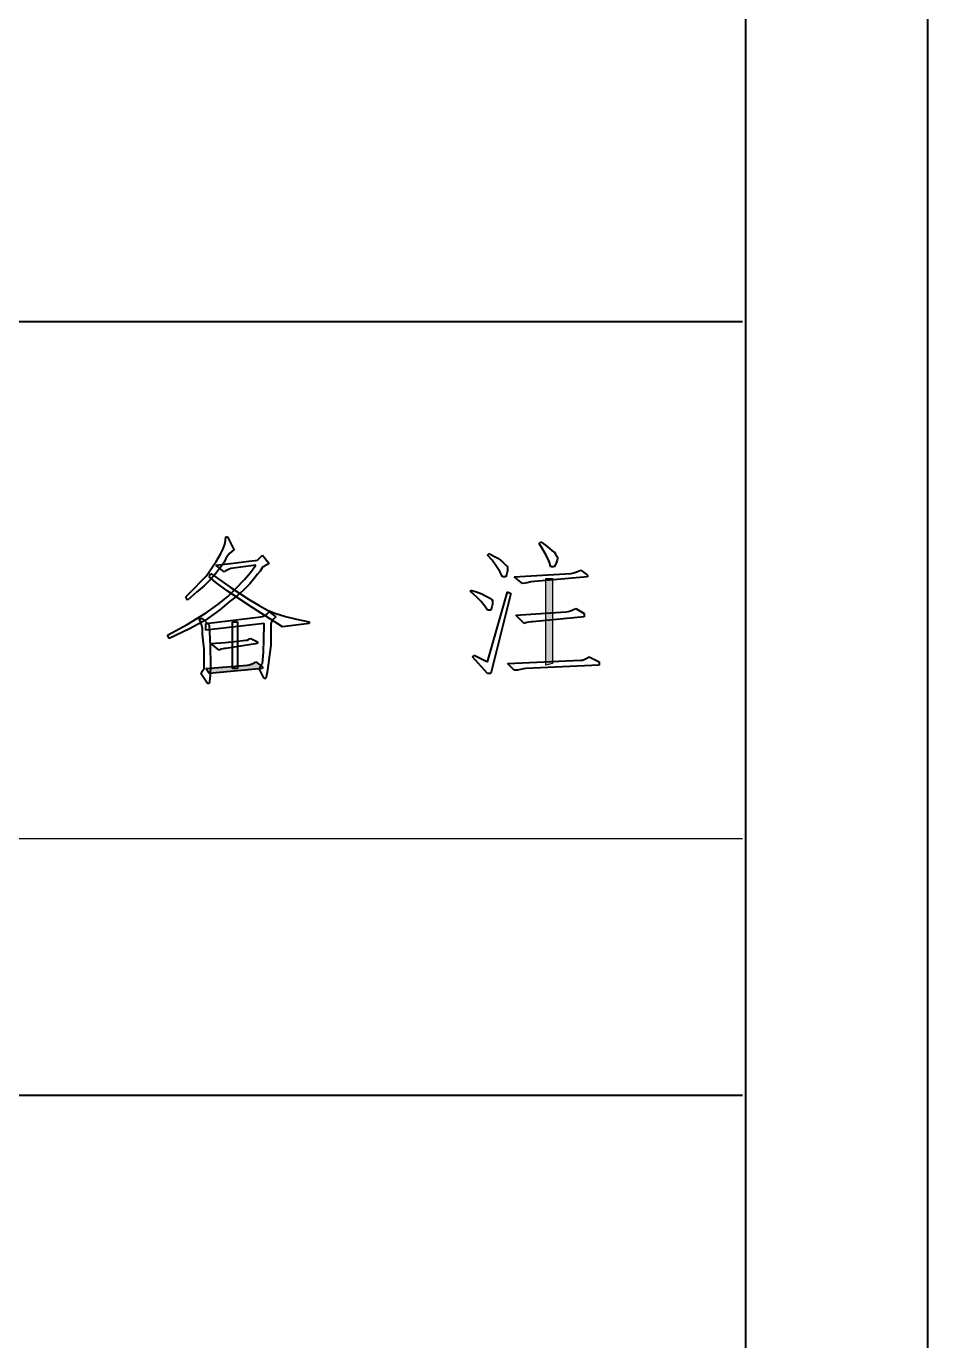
# Model space of a CAD drawing. Extents: x 457 to 4918, y -67 to 391.
# Drawn here: x 3635.51 to 3659.95, y -0.86 to 34.77 of the extents above; entities that cross this region are included whole.
import ezdxf

# ---------------------------------------------------------------- set-up
doc = ezdxf.new("R2010")
doc.units = 0
doc.header["$LTSCALE"] = 40
doc.header["$MEASUREMENT"] = 0
doc.layers.add('at_Entity', color=7, linetype='CONTINUOUS')
doc.layers.add('at_Solid', color=7, linetype='CONTINUOUS')

msp = doc.modelspace()

# ---------------------------------------------------------------- hatches: boundary and pattern name
at = {"layer": 'at_Solid'}
for points in [[(3649.603, 17.451), (3649.603, 19.801), (3649.784, 19.801), (3649.784, 17.496)], [(3641.919, 17.406), (3641.919, 17.361), (3640.472, 17.225), (3640.382, 17.361), (3641.512, 17.451), (3641.554, 17.459), (3641.613, 17.48), (3641.673, 17.509), (3641.738, 17.541)]]:
    msp.add_hatch(color=0, dxfattribs=at).paths.add_polyline_path(points)

# ---------------------------------------------------------------- linework, layer by layer
at = {"layer": 'at_Entity', "color": 7, "lineweight": 40}
for p, q in [((3659.954, -67.166), (3659.954, 229.763)), ((3655.027, -62.194), (3655.027, 224.791))]:
    msp.add_line(p, q, dxfattribs=at)
at = {"layer": 'at_Entity', "color": 0, "lineweight": 40}
for p, q in [((3654.937, 26.762), (3474.899, 26.762)), ((3640.848, 20.607), (3640.898, 20.738)), ((3640.898, 20.738), (3640.918, 20.833)), ((3640.918, 20.833), (3640.924, 20.931)), ((3640.924, 20.931), (3640.97, 20.931)), ((3640.97, 20.931), (3641.15, 20.57)), ((3649.422, 20.751), (3649.468, 20.796)), ((3649.521, 20.587), (3649.422, 20.751)), ((3649.468, 20.796), (3649.588, 20.703)), ((3649.588, 20.703), (3649.697, 20.615)), ((3640.659, 20.265), (3640.723, 20.374)), ((3640.723, 20.374), (3640.789, 20.479)), ((3640.789, 20.479), (3640.848, 20.607)), ((3640.924, 20.344), (3640.876, 20.242)), ((3640.983, 20.429), (3640.924, 20.344)), ((3641.03, 20.486), (3640.983, 20.429)), ((3641.09, 20.535), (3641.03, 20.486)), ((3641.15, 20.57), (3641.09, 20.535)), ((3641.783, 20.299), (3641.817, 20.333)), ((3641.817, 20.333), (3641.855, 20.371)), ((3641.855, 20.371), (3641.886, 20.401)), ((3641.886, 20.401), (3641.919, 20.434)), ((3641.919, 20.434), (3642.1, 20.208)), ((3648.021, 20.434), (3648.066, 20.479)), ((3648.145, 20.296), (3648.021, 20.434)), ((3648.066, 20.479), (3648.193, 20.412)), ((3648.193, 20.412), (3648.314, 20.341)), ((3648.314, 20.341), (3648.382, 20.293)), ((3649.608, 20.435), (3649.521, 20.587)), ((3649.689, 20.261), (3649.608, 20.435)), ((3649.697, 20.615), (3649.764, 20.564)), ((3649.764, 20.564), (3649.829, 20.525)), ((3649.829, 20.525), (3649.862, 20.465)), ((3649.862, 20.465), (3649.895, 20.41)), ((3649.895, 20.41), (3649.913, 20.377)), ((3649.92, 20.344), (3649.912, 20.302)), ((3649.913, 20.377), (3649.92, 20.344)), ((3640.387, 19.87), (3640.472, 19.982)), ((3640.472, 19.982), (3640.566, 20.117)), ((3640.566, 20.117), (3640.659, 20.265)), ((3640.653, 20.163), (3641.135, 20.222)), ((3640.879, 19.982), (3640.653, 20.163)), ((3640.725, 20.035), (3640.653, 19.937)), ((3640.8, 20.128), (3640.725, 20.035)), ((3640.876, 20.242), (3640.8, 20.128)), ((3640.912, 20.008), (3640.879, 19.982)), ((3640.945, 20.024), (3640.912, 20.008)), ((3641, 20.046), (3640.945, 20.024)), ((3641.06, 20.073), (3641, 20.046)), ((3641.738, 20.163), (3641.06, 20.073)), ((3641.135, 20.222), (3641.55, 20.272)), ((3641.433, 19.779), (3641.593, 19.966)), ((3641.55, 20.272), (3641.722, 20.292)), ((3641.593, 19.966), (3641.738, 20.163)), ((3641.722, 20.292), (3641.783, 20.299)), ((3641.855, 20.005), (3641.784, 19.919)), ((3641.903, 20.075), (3641.855, 20.005)), ((3641.919, 20.118), (3641.903, 20.075)), ((3641.952, 20.125), (3641.919, 20.118)), ((3641.985, 20.142), (3641.952, 20.125)), ((3642.04, 20.175), (3641.985, 20.142)), ((3642.1, 20.208), (3642.04, 20.175)), ((3648.249, 20.158), (3648.145, 20.296)), ((3648.352, 19.989), (3648.249, 20.158)), ((3648.428, 19.847), (3648.352, 19.989)), ((3648.382, 20.293), (3648.428, 20.253)), ((3648.428, 20.253), (3648.487, 20.194)), ((3648.487, 20.194), (3648.537, 20.144)), ((3648.537, 20.144), (3648.557, 20.125)), ((3648.558, 20.011), (3648.544, 19.938)), ((3648.557, 20.125), (3648.563, 20.118)), ((3648.563, 20.075), (3648.558, 20.011)), ((3648.563, 20.118), (3648.563, 20.075)), ((3649.739, 20.118), (3649.689, 20.261)), ((3649.829, 20.118), (3649.739, 20.118)), ((3649.862, 20.183), (3649.829, 20.118)), ((3649.89, 20.243), (3649.862, 20.183)), ((3649.912, 20.302), (3649.89, 20.243)), ((3650.324, 19.945), (3650.388, 19.966)), ((3650.388, 19.966), (3650.461, 19.995)), ((3650.461, 19.995), (3650.552, 20.027)), ((3650.552, 20.027), (3650.733, 19.892)), ((3640.059, 19.525), (3640.268, 19.739)), ((3640.338, 19.608), (3640.133, 19.43)), ((3640.268, 19.739), (3640.387, 19.87)), ((3640.527, 19.792), (3640.338, 19.608)), ((3640.472, 19.847), (3640.518, 19.937)), ((3640.645, 19.701), (3640.472, 19.847)), ((3640.518, 19.937), (3641.044, 19.572)), ((3640.653, 19.937), (3640.527, 19.792)), ((3640.959, 19.471), (3640.645, 19.701)), ((3641.198, 19.534), (3641.433, 19.779)), ((3641.574, 19.658), (3641.407, 19.484)), ((3641.693, 19.801), (3641.574, 19.658)), ((3641.784, 19.919), (3641.693, 19.801)), ((3648.518, 19.847), (3648.428, 19.847)), ((3648.544, 19.938), (3648.518, 19.847)), ((3648.744, 19.847), (3650.281, 19.937)), ((3648.97, 19.666), (3648.744, 19.847)), ((3649.036, 19.673), (3648.97, 19.666)), ((3649.095, 19.688), (3649.036, 19.673)), ((3649.155, 19.704), (3649.095, 19.688)), ((3649.196, 19.711), (3649.155, 19.704)), ((3650.733, 19.847), (3649.196, 19.711)), ((3650.281, 19.937), (3650.324, 19.945)), ((3650.733, 19.892), (3650.733, 19.847)), ((3639.84, 19.304), (3640.059, 19.525)), ((3639.885, 19.214), (3639.84, 19.304)), ((3640.133, 19.43), (3639.885, 19.214)), ((3640.706, 19.094), (3640.97, 19.304)), ((3641.655, 19.008), (3640.959, 19.471)), ((3640.97, 19.304), (3641.198, 19.534)), ((3641.231, 19.332), (3641.015, 19.169)), ((3641.044, 19.572), (3641.538, 19.242)), ((3641.407, 19.484), (3641.231, 19.332)), ((3641.538, 19.242), (3641.824, 19.068)), ((3647.569, 19.44), (3647.569, 19.485)), ((3647.569, 19.485), (3647.722, 19.444)), ((3647.719, 19.309), (3647.569, 19.44)), ((3647.836, 19.188), (3647.719, 19.309)), ((3647.722, 19.444), (3647.865, 19.389)), ((3647.865, 19.389), (3647.949, 19.344)), ((3647.949, 19.344), (3648.021, 19.304)), ((3648.021, 17.541), (3648.563, 19.44)), ((3648.021, 19.304), (3648.08, 19.271)), ((3648.08, 19.271), (3648.13, 19.238)), ((3648.654, 19.395), (3648.111, 17.225)), ((3648.563, 19.44), (3648.654, 19.395)), ((3640.761, 18.95), (3640.373, 18.678)), ((3640.392, 18.872), (3640.706, 19.094)), ((3641.015, 19.169), (3640.761, 18.95)), ((3642.461, 18.491), (3641.655, 19.008)), ((3641.824, 19.068), (3642.054, 18.943)), ((3642.034, 18.839), (3642.1, 18.897)), ((3642.054, 18.943), (3642.256, 18.868)), ((3642.1, 18.897), (3642.28, 18.762)), ((3647.944, 19.052), (3647.836, 19.188)), ((3648.021, 18.943), (3647.944, 19.052)), ((3648.111, 18.943), (3648.021, 18.943)), ((3648.138, 19.034), (3648.111, 18.943)), ((3648.13, 19.238), (3648.15, 19.221)), ((3648.151, 19.107), (3648.138, 19.034)), ((3648.15, 19.221), (3648.157, 19.214)), ((3648.156, 19.171), (3648.151, 19.107)), ((3648.157, 19.214), (3648.156, 19.171)), ((3648.789, 18.807), (3650.146, 18.897)), ((3650.146, 18.897), (3650.207, 18.905)), ((3650.207, 18.905), (3650.272, 18.927)), ((3650.272, 18.927), (3650.332, 18.955)), ((3650.332, 18.955), (3650.417, 18.988)), ((3650.417, 18.988), (3650.643, 18.852)), ((3639.342, 18.265), (3639.876, 18.56)), ((3639.876, 18.56), (3640.392, 18.872)), ((3640.373, 18.678), (3639.937, 18.436)), ((3640.234, 18.625), (3640.201, 18.717)), ((3640.201, 18.717), (3640.292, 18.717)), ((3640.262, 18.552), (3640.234, 18.625)), ((3640.284, 18.488), (3640.262, 18.552)), ((3640.292, 18.717), (3640.472, 18.536)), ((3640.382, 18.581), (3641.874, 18.762)), ((3641.964, 18.581), (3640.382, 18.4)), ((3640.382, 18.4), (3640.382, 18.581)), ((3640.472, 18.536), (3640.498, 17.977)), ((3641.105, 17.361), (3641.105, 18.626)), ((3641.105, 18.626), (3641.241, 18.626)), ((3641.241, 18.626), (3641.241, 17.361)), ((3641.874, 18.762), (3641.915, 18.77)), ((3641.915, 18.77), (3641.975, 18.797)), ((3641.957, 18.137), (3641.964, 18.581)), ((3641.975, 18.797), (3642.034, 18.839)), ((3642.152, 18.614), (3642.145, 18.581)), ((3642.145, 18.581), (3642.145, 18.54)), ((3642.145, 18.54), (3642.145, 18.418)), ((3642.171, 18.647), (3642.152, 18.614)), ((3642.221, 18.702), (3642.171, 18.647)), ((3642.28, 18.762), (3642.221, 18.702)), ((3642.256, 18.868), (3642.543, 18.775)), ((3643.184, 18.581), (3642.461, 18.491)), ((3642.543, 18.775), (3642.838, 18.698)), ((3642.838, 18.698), (3643.184, 18.626)), ((3643.184, 18.626), (3643.184, 18.581)), ((3649.016, 18.581), (3648.789, 18.807)), ((3649.081, 18.607), (3649.016, 18.581)), ((3649.14, 18.62), (3649.081, 18.607)), ((3649.2, 18.625), (3649.14, 18.62)), ((3649.242, 18.626), (3649.2, 18.625)), ((3650.643, 18.762), (3649.242, 18.626)), ((3650.643, 18.852), (3650.643, 18.762)), ((3639.388, 18.174), (3639.342, 18.265)), ((3639.937, 18.436), (3639.388, 18.174)), ((3640.292, 18.445), (3640.284, 18.488)), ((3640.292, 18.392), (3640.292, 18.445)), ((3640.294, 18.302), (3640.292, 18.392)), ((3640.311, 18.115), (3640.294, 18.302)), ((3641.57, 18.167), (3641.602, 18.174)), ((3641.602, 18.174), (3641.783, 18.084)), ((3642.145, 18.418), (3642.145, 18.235)), ((3642.145, 18.235), (3642.145, 17.993)), ((3640.337, 17.903), (3640.311, 18.115)), ((3640.337, 17.694), (3640.337, 17.903)), ((3640.498, 17.977), (3640.509, 17.455)), ((3640.518, 18.039), (3640.907, 18.072)), ((3640.744, 17.858), (3640.518, 18.039)), ((3640.802, 17.884), (3640.744, 17.858)), ((3640.847, 17.897), (3640.802, 17.884)), ((3640.89, 17.902), (3640.847, 17.897)), ((3640.924, 17.903), (3640.89, 17.902)), ((3640.907, 18.072), (3641.244, 18.105)), ((3641.783, 18.039), (3640.924, 17.903)), ((3641.244, 18.105), (3641.393, 18.122)), ((3641.393, 18.122), (3641.467, 18.129)), ((3641.467, 18.129), (3641.501, 18.136)), ((3641.501, 18.136), (3641.539, 18.152)), ((3641.539, 18.152), (3641.57, 18.167)), ((3641.783, 18.084), (3641.783, 18.039)), ((3641.942, 17.813), (3641.957, 18.137)), ((3642.145, 17.993), (3642.111, 17.731)), ((3640.337, 17.537), (3640.337, 17.694)), ((3640.337, 17.42), (3640.337, 17.537)), ((3641.512, 17.451), (3641.554, 17.459)), ((3641.554, 17.459), (3641.613, 17.48)), ((3641.613, 17.48), (3641.673, 17.509)), ((3641.673, 17.509), (3641.738, 17.541)), ((3641.738, 17.541), (3641.919, 17.406)), ((3641.862, 17.42), (3641.895, 17.47)), ((3641.895, 17.47), (3641.912, 17.489)), ((3641.912, 17.489), (3641.919, 17.496)), ((3641.919, 17.496), (3641.926, 17.589)), ((3641.926, 17.589), (3641.942, 17.813)), ((3642.073, 17.458), (3642.042, 17.267)), ((3642.111, 17.731), (3642.073, 17.458)), ((3647.614, 17.677), (3647.659, 17.722)), ((3648.021, 17.225), (3647.614, 17.677)), ((3647.659, 17.722), (3648.021, 17.541)), ((3648.563, 17.496), (3650.552, 17.587)), ((3648.744, 17.315), (3648.563, 17.496)), ((3650.552, 17.587), (3650.594, 17.594)), ((3650.594, 17.594), (3650.654, 17.616)), ((3650.654, 17.616), (3650.713, 17.644)), ((3650.713, 17.644), (3650.778, 17.677)), ((3650.778, 17.677), (3651.05, 17.541)), ((3651.05, 17.541), (3651.05, 17.451)), ((3640.246, 17.225), (3640.273, 17.259)), ((3640.427, 16.954), (3640.246, 17.225)), ((3640.273, 17.259), (3640.295, 17.297)), ((3640.295, 17.297), (3640.311, 17.328)), ((3640.311, 17.328), (3640.337, 17.361)), ((3640.337, 17.361), (3640.337, 17.42)), ((3640.382, 17.361), (3641.512, 17.451)), ((3640.472, 17.225), (3640.382, 17.361)), ((3641.919, 17.361), (3640.472, 17.225)), ((3640.498, 17.165), (3640.472, 16.954)), ((3640.509, 17.455), (3640.498, 17.165)), ((3641.241, 17.361), (3641.105, 17.361)), ((3641.828, 17.361), (3641.862, 17.42)), ((3641.964, 17.089), (3641.828, 17.361)), ((3641.919, 17.406), (3641.919, 17.361)), ((3642.042, 17.267), (3642.009, 17.089)), ((3648.111, 17.225), (3648.021, 17.225)), ((3648.836, 17.322), (3648.744, 17.315)), ((3648.911, 17.337), (3648.836, 17.322)), ((3648.992, 17.353), (3648.911, 17.337)), ((3649.061, 17.361), (3648.992, 17.353)), ((3651.05, 17.451), (3649.061, 17.361)), ((3640.472, 16.954), (3640.427, 16.954)), ((3642.009, 17.089), (3641.964, 17.089)), ((3654.937, 5.789), (3474.899, 5.789))]:
    msp.add_line(p, q, dxfattribs=at)
at = {"layer": 'at_Entity', "color": 0}
for points in [[(3654.937, 26.762), (3474.899, 26.762)], [(3649.603, 17.451), (3649.603, 19.801), (3649.784, 19.801), (3649.784, 17.496), (3649.603, 17.451), (3649.603, 17.451)], [(3654.937, 12.75), (3474.899, 12.75)]]:
    msp.add_lwpolyline(points, dxfattribs=at)

doc.saveas('drawing.dxf')
